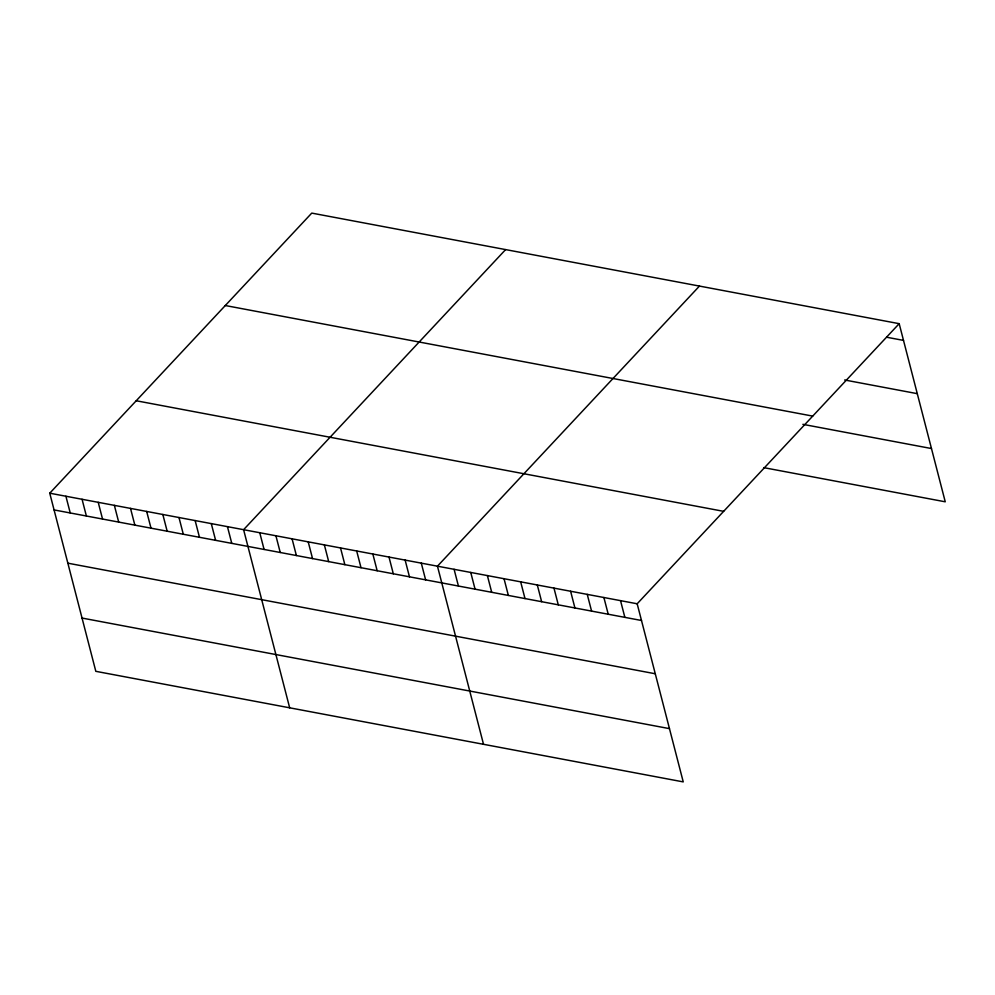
<?xml version="1.0" encoding="UTF-8"?>
<svg xmlns="http://www.w3.org/2000/svg" width="995" height="995" viewBox="0 0 995 995"><rect width="100%" height="100%" fill="white"/><g stroke="black" fill="none" stroke-linecap="round" stroke-linejoin="round"><path stroke-width="1.49" d="M899.182 323.673L637.173 603.778L683.242 781.896L95.819 671.326L49.75 493.197L311.758 213.104L899.182 323.673L945.25 501.803L763.675 467.625M505.609 249.596L243.601 529.688L289.669 707.818M699.46 286.075L437.452 566.18L483.52 744.31M886.868 337.268L903.51 340.402M844.655 379.99L917.278 393.659M225.293 305.527L812.716 416.109M802.865 424.33L931.469 448.546M136.215 400.761L723.639 511.343M49.75 493.197L637.173 603.778M54.078 509.925L641.501 620.494M67.847 563.182L655.282 673.764M82.038 618.057L669.473 728.639M620.532 600.644L624.86 617.36M603.89 597.51L608.219 614.226M587.249 594.376L591.577 611.104M570.608 591.241L574.923 607.97M553.966 588.107L558.282 604.836M537.312 584.973L541.641 601.701M520.671 581.839L524.999 598.567M504.03 578.704L508.358 595.433M487.388 575.583L491.704 592.299M470.747 572.448L475.063 589.164M454.093 569.314L458.421 586.03M421.295 563.133L425.624 579.861M405.139 560.098L409.467 576.826M388.995 557.051L393.311 573.779M372.839 554.016L377.167 570.744M356.683 550.969L361.011 567.697M340.526 547.934L344.855 564.662M324.37 544.887L328.698 561.615M308.214 541.852L312.542 558.581M292.07 538.805L296.386 555.533M275.913 535.77L280.242 552.499M259.757 532.723L264.085 549.451M227.445 526.641L231.773 543.369M211.288 523.606L215.617 540.335M195.144 520.559L199.46 537.288M178.988 517.524L183.304 534.253M162.832 514.477L167.16 531.206M146.675 511.442L151.004 528.171M130.519 508.408L134.847 525.124M114.363 505.36L118.691 522.089M98.219 502.326L102.535 519.042M82.063 499.279L86.378 516.007M65.906 496.244L70.235 512.96"/></g></svg>
